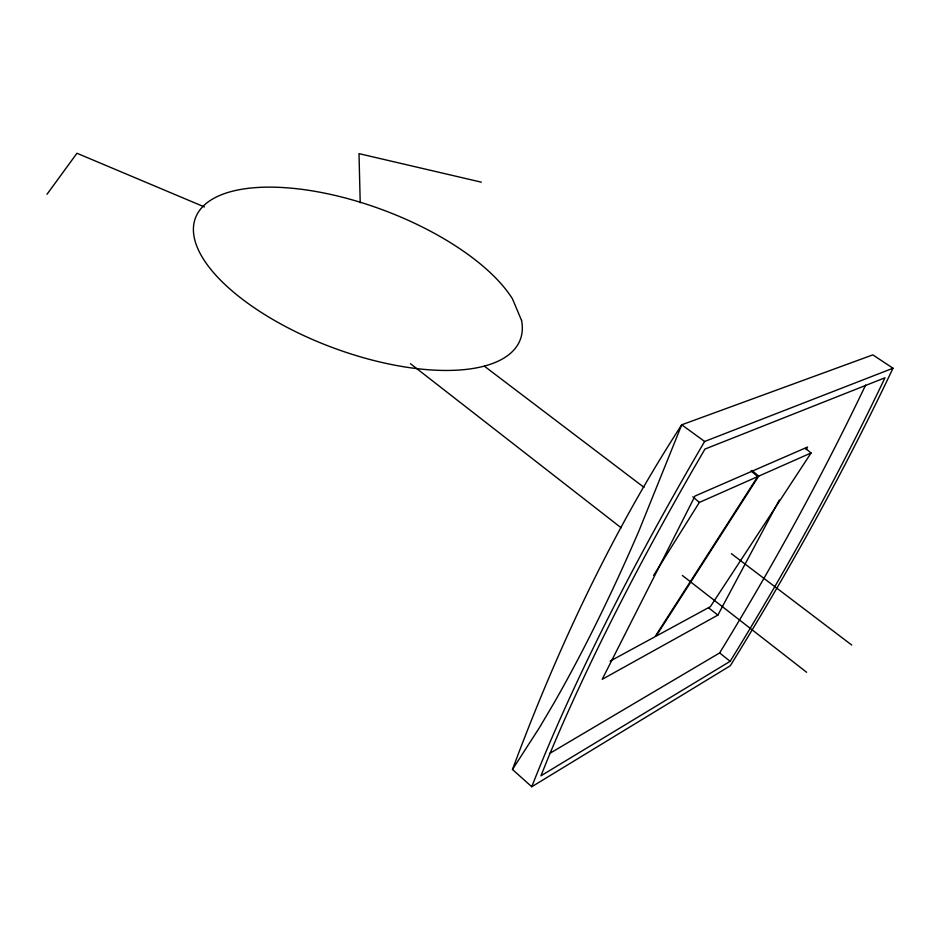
<?xml version="1.0" encoding="UTF-8"?>
<svg xmlns="http://www.w3.org/2000/svg" width="940" height="940" viewBox="0 0 940 940"><rect width="100%" height="100%" fill="white"/><g stroke="black" fill="none" stroke-linecap="round" stroke-linejoin="round"><path stroke-width="1.41" d="M512.476 769.484C557.15 649.34 611.87 532.463 681.735 424.798L872.849 354.873L893 368.221C844.531 470.435 789.788 569.616 730.263 665.79L531.758 786.745L512.476 769.484L539.442 727.63L553.284 704.225A679.162 163.29 -72.6 0 0 639.094 530.524L681.735 424.798L704.636 441.471L893 368.221M865.611 385.083C821.807 476.909 772.774 566.197 719.629 652.936L549.501 753.551M806.179 449.637L807.554 447.052L695.001 496.038L602.199 679.315L717.878 615.089L779.272 500.057M730.157 661.314C786.651 569.593 838.715 475.088 884.975 377.786L704.953 449.073L690.853 473.372A906.818 189.633 -55.5 0 0 548.043 758.204L540.947 775.794L730.157 661.314L719.629 652.936M653.629 575.445L699.337 502.442L757.699 476.603L751.001 470.916M757.699 476.603L654.98 636.756L610.13 661.125M811.067 452.974L758.709 476.145L656.038 636.18L710.405 606.629L811.067 452.974L805.474 448.356M47 194.286L76.951 153.255L204.438 206.941M481.351 182.172L358.998 153.643L360.208 202.782M484.429 366.224L644.006 487.366M731.367 553.672L851.746 645.052M410.451 363.686L621.117 527.763M682.381 575.491L806.626 672.264M708.643 607.875L717.878 615.089M752.024 470.482L758.709 476.145M692.851 496.79L699.337 502.442M531.758 786.745A916.618 192.042 -55.5 0 1 704.636 441.471M521.571 320.481L512.453 298.826A173.418 73.297 20.5 0 0 241.298 189.339A173.418 73.297 20.5 0 0 302.715 335.087A173.418 73.297 20.5 0 0 521.571 320.481"/></g></svg>
